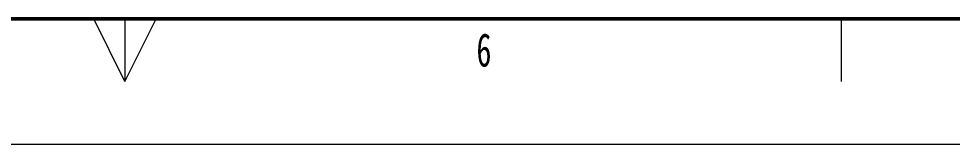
# Model space of a CAD drawing. Header units: millimetres. Extents: x 0 to 597, y 0 to 420.
# Drawn here: x 290 to 364.4, y 0 to 10 of the extents above; entities that cross this region are included whole.
import ezdxf

# ---------------------------------------------------------------- set-up
doc = ezdxf.new("R2010")
doc.units = ezdxf.units.MM
doc.layers.add('SLD-0', color=7, linetype='Continuous')
doc.styles.add('SLDTEXTSTYLE0', font='TXT', dxfattribs={"width": 0.663})

msp = doc.modelspace()

# ---------------------------------------------------------------- linework, layer by layer
at = {"layer": 'SLD-0', "lineweight": 50}
msp.add_line((10, 10), (587, 10), dxfattribs=at)
at = {"layer": 'SLD-0', "lineweight": 18}
for p, q in [((298.5, 5), (296.007, 10)), ((298.5, 10), (298.5, 5)), ((298.5, 5), (300.993, 10)), ((355.5, 10), (355.5, 5)), ((0, 0), (597, 0))]:
    msp.add_line(p, q, dxfattribs=at)

# ---------------------------------------------------------------- texts
at = {"layer": 'SLD-0', "insert": (327.069, 8.839), "char_height": 2.646, "attachment_point": 2, "style": 'SLDTEXTSTYLE0'}
msp.add_mtext('6', dxfattribs=at)

doc.saveas('drawing.dxf')
